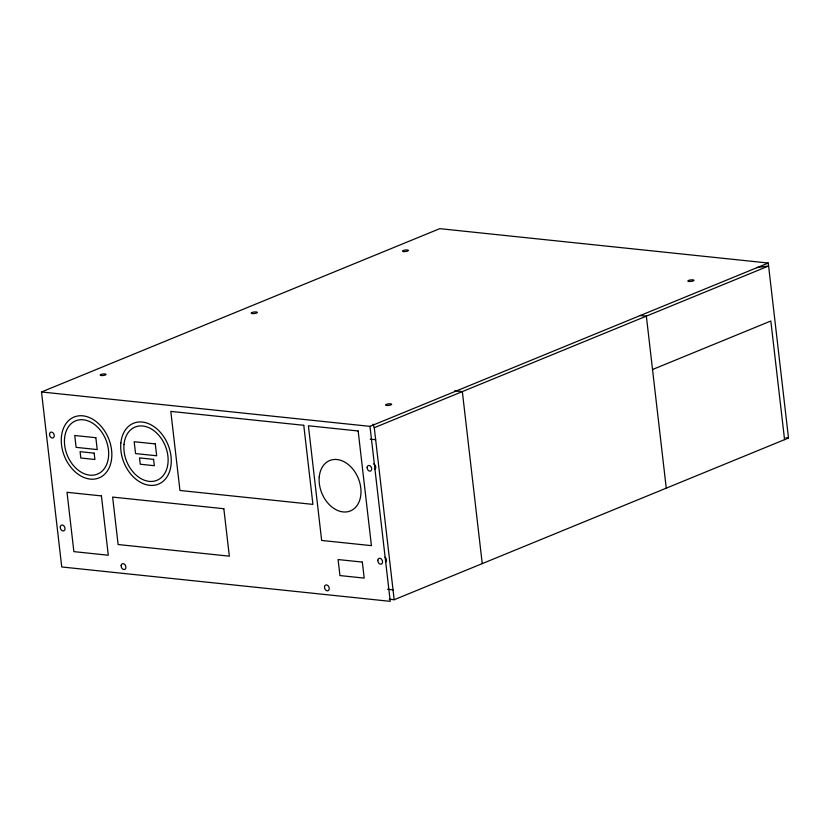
<?xml version="1.0" encoding="UTF-8"?>
<svg xmlns="http://www.w3.org/2000/svg" width="830" height="830" viewBox="0 0 830 830"><rect width="100%" height="100%" fill="white"/><g stroke="black" fill="none" stroke-linecap="round" stroke-linejoin="round"><path stroke-width="1.25" d="M768.258 263.037L369.983 426.361L390.235 601.345L61.742 566.963L41.5 391.968L439.765 228.655L768.258 263.037L788.5 438.033L394.177 599.727L389.239 599.208M394.177 599.727L374.268 427.709L768.601 266.005L756.607 267.571M652.536 369.516L770.831 321.013L784.558 439.641M639.972 315.462L646.352 316.137L666.262 488.154M454.674 390.795L462.341 391.594L482.24 563.612M785.927 437.763L788.5 438.033M41.5 391.968L369.983 426.361M370.19 439.143L375.658 439.713M387.558 589.269L393.026 589.84M373.023 424.192L374.268 427.709M384.995 557.158A3.081 2.231 67.7 0 1 385.597 562.294M373.645 463.877A3.081 2.231 67.7 0 1 375.658 466.533A3.081 2.231 67.7 0 1 374.838 469.365M303.77 425.302L170.804 411.389L179.954 490.478L312.92 504.391L303.77 425.302M358.155 430.978L308.397 425.769L321.656 540.444L371.425 545.652L358.155 430.978M95.855 437.701L74.742 435.491L76.111 447.36L97.224 449.57L95.855 437.701M155.293 443.926L134.18 441.716L135.549 453.574L156.663 455.784L155.293 443.926M94.164 453.149L80.085 451.676L80.821 458.004L94.9 459.478L94.164 453.149M153.602 459.374L139.523 457.901L140.26 464.229L154.339 465.703L153.602 459.374M101.426 495.915L67.012 492.304L73.88 551.628L108.294 555.229L101.426 495.915M223.841 508.728L112.631 497.087L118.119 544.532L229.339 556.173L223.841 508.728M362.337 562.086L338.09 559.555L339.947 575.564L364.194 578.105L362.337 562.086M49.541 434.049A3.081 2.231 67.7 0 0 52.83 437.981A3.081 2.231 67.7 0 0 53.307 433.136A3.081 2.231 67.7 0 0 49.541 434.049M60.289 526.977A3.081 2.231 67.7 0 0 63.588 530.91A3.081 2.231 67.7 0 0 64.066 526.064A3.081 2.231 67.7 0 0 60.289 526.977M377.826 560.219A3.081 2.231 67.7 0 0 381.115 564.151A3.081 2.231 67.7 0 0 381.593 559.296A3.081 2.231 67.7 0 0 377.826 560.219M120.869 442.981A32.899 23.78 67.7 0 0 156.009 484.928A32.899 23.78 67.7 0 0 161.103 433.177A32.899 23.78 67.7 0 0 120.869 442.981M386.645 405.434A3.081 0.768 -6.6 0 0 391.636 404.438A3.081 0.768 -6.6 0 0 387.569 404.013A3.081 0.768 -6.6 0 0 386.645 405.434M101.239 375.523A2.978 0.747 -6.6 0 0 106.064 374.558A2.978 0.747 -6.6 0 0 102.132 374.154A2.978 0.747 -6.6 0 0 101.239 375.523M252.33 313.574A3.081 0.768 -6.6 0 0 257.321 312.568A3.081 0.768 -6.6 0 0 253.254 312.142A3.081 0.768 -6.6 0 0 252.33 313.574M403.556 251.563A2.978 0.747 -6.6 0 0 408.381 250.587A2.978 0.747 -6.6 0 0 404.449 250.183A2.978 0.747 -6.6 0 0 403.556 251.563M688.962 281.463A3.081 0.768 -6.6 0 0 693.953 280.467A3.081 0.768 -6.6 0 0 689.886 280.042A3.081 0.768 -6.6 0 0 688.962 281.463M61.43 436.756A32.899 23.78 67.7 0 0 96.571 478.713A32.899 23.78 67.7 0 0 101.665 426.952A32.899 23.78 67.7 0 0 61.43 436.756M319.249 476.856A27.245 19.692 67.7 0 0 348.351 511.591A27.245 19.692 67.7 0 0 352.563 468.732A27.245 19.692 67.7 0 0 319.249 476.856M121.159 565.583A3.081 2.231 67.7 0 0 124.448 569.515A3.081 2.231 67.7 0 0 124.936 564.659A3.081 2.231 67.7 0 0 121.159 565.583M324.509 586.862A3.081 2.231 67.7 0 0 327.798 590.804A3.081 2.231 67.7 0 0 328.275 585.949A3.081 2.231 67.7 0 0 324.509 586.862M367.151 467.321A2.978 2.158 67.7 0 0 370.336 471.118A2.978 2.158 67.7 0 0 370.792 466.439A2.978 2.158 67.7 0 0 367.151 467.321M124.012 444.32A28.78 20.802 67.7 0 0 154.754 481.026A28.78 20.802 67.7 0 0 159.215 435.74A28.78 20.802 67.7 0 0 124.012 444.32M64.574 438.095A28.78 20.802 67.7 0 0 95.315 474.802A28.78 20.802 67.7 0 0 99.776 429.525A28.78 20.802 67.7 0 0 64.574 438.095"/></g></svg>
